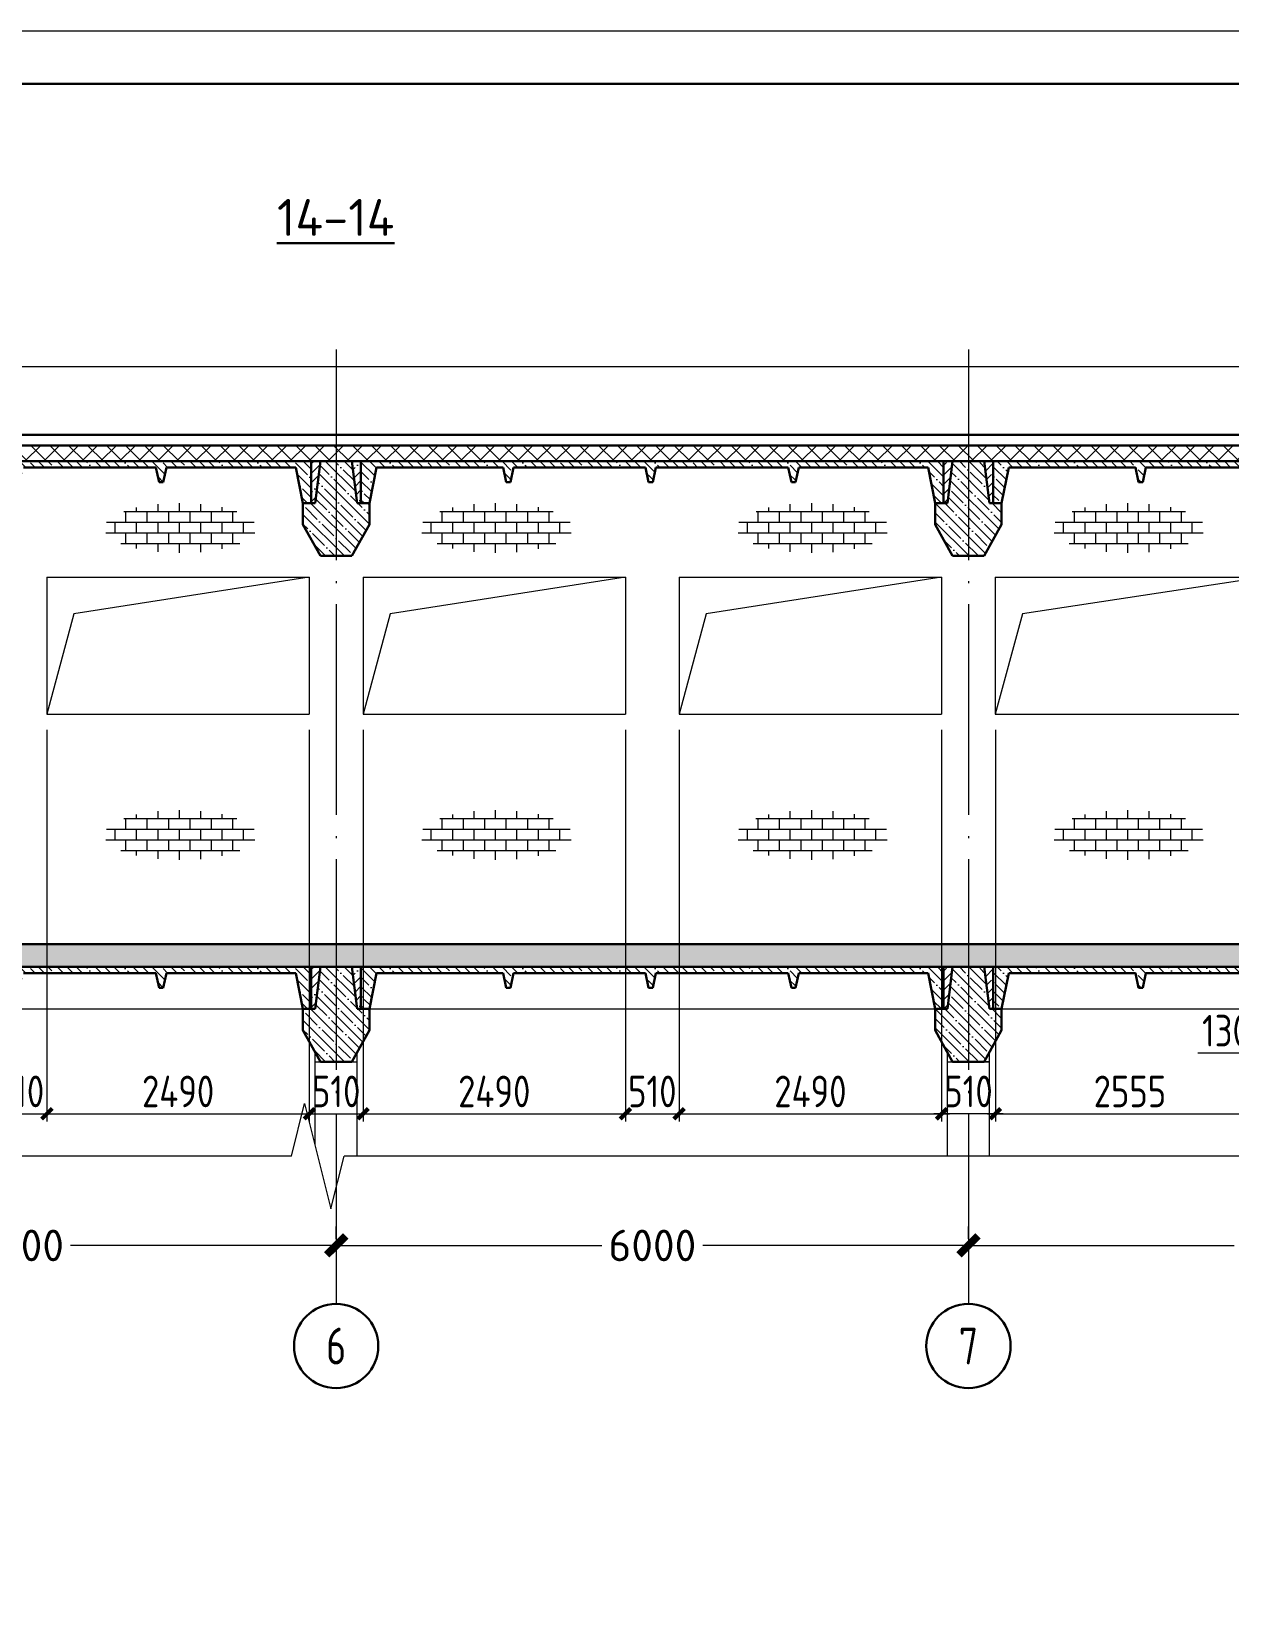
# Model space of a CAD drawing. Extents: x -965262 to 1142518, y -357520 to 71675.
# Drawn here: x 916806 to 928178, y -195538 to -180688 of the extents above; entities that cross this region are included whole.
import ezdxf

# ---------------------------------------------------------------- set-up
doc = ezdxf.new("R2010")
doc.units = 0
doc.header["$LTSCALE"] = 10
doc.linetypes.add('DOTE', pattern=[2.42, 2, -0.2, 0.02, -0.2])
doc.layers.get('0').update_dxf_attribs({"linetype": 'CONTINUOUS', "lineweight": 30})
doc.layers.get('Defpoints').update_dxf_attribs({"linetype": 'CONTINUOUS'})
doc.layers.add('DOTE', color=7, linetype='DOTE', lineweight=9)
doc.styles.add('GOST 2.304', font='isocpeur.ttf', dxfattribs={"width": 0.75, "height": 250})
doc.styles.get("Standard").update_dxf_attribs({"font": 'isocpeur.ttf', "height": 300})
doc.styles.add('ГОСТ 2м', font='isocpeur.ttf', dxfattribs={"width": 0.8, "height": 250})
doc.dimstyles.get("Standard").update_dxf_attribs({"dimscale": 100, "dimtxt": 300, "dimasz": 1.8, "dimexe": 1.8, "dimexo": 0.625, "dimgap": 0.9, "dimtad": 0, "dimdec": 0, "dimzin": 0, "dimdsep": 46, "dimtxsty": 'Standard', "dimblk": 'ARCHTICK', "dimcen": 0.9, "dimclrd": 256, "dimclre": 256, "dimclrt": 256, "dimadec": 0, "dimazin": 0, "dimtfac": 1, "dimtdec": 0, "dimtofl": 0, "dimtmove": 0, "dimatfit": 3, "dimfxl": 1, "dimtolj": 1, "dimtzin": 0, "dimlwd": 15, "dimlwe": 15, "dimarcsym": 0})
doc.dimstyles.new('ГОСТ 2м', dxfattribs={"dimtxt": 250, "dimasz": 100, "dimexe": 75, "dimexo": 150, "dimgap": 62.5, "dimtad": 1, "dimdec": 0, "dimtxsty": 'ГОСТ 2м', "dimblk": 'ARCHTICK', "dimcen": 150, "dimdle": 75, "dimclrd": 256, "dimclre": 256, "dimclrt": 256, "dimadec": 0, "dimazin": 0, "dimtfac": 1, "dimtdec": 0, "dimtmove": 0, "dimatfit": 3, "dimldrblk": 'OBLIQUE', "dimfxl": 1, "dimlwd": 15, "dimlwe": 15, "dimarcsym": 0})
pattern_1 = [(135, (813548.36, -196342.78), (-89.80256, -89.80256), []), (135, (813548.36, -196252.98), (-89.80256, -89.80256), [158.75, -31.75, 0, -31.75])]
pattern_2 = [(45, (925648.65, -192568.46), (-89.8026, 89.8026), []), (45, (925738.45, -192568.46), (-89.8026, 89.8026), [158.75, -31.75, 0, -31.75])]
pattern_3 = [(135, (925648.65, -192568.46), (-89.8026, -89.8026), []), (135, (925648.65, -192478.66), (-89.8026, -89.8026), [158.75, -31.75, 0, -31.75])]
pattern_4 = [(135, (813548.36, -191542.78), (-89.80256, -89.80256), []), (135, (813548.36, -191452.98), (-89.80256, -89.80256), [158.75, -31.75, 0, -31.75])]
pattern_5 = [(45, (925648.65, -187768.46), (-89.8026, 89.8026), []), (45, (925738.45, -187768.46), (-89.8026, 89.8026), [158.75, -31.75, 0, -31.75])]
pattern_6 = [(135, (925648.65, -187768.46), (-89.8026, -89.8026), []), (135, (925648.65, -187678.66), (-89.8026, -89.8026), [158.75, -31.75, 0, -31.75])]

# ---------------------------------------------------------------- blocks, each defined once
blk = doc.blocks.new('_ArchTick')
at = {"color": 0, "linetype": 'ByBlock', "lineweight": 0, "const_width": 0.4}
blk.add_lwpolyline([(-0.5, -0.5), (0.5, 0.5)], dxfattribs=at)
blk = doc.blocks.new('*D2183')
at = {"lineweight": 15, "transparency": 16777216}
for p, q in [((925699, -192150), (925699, -192033)), ((931699, -192150), (931699, -192033)), ((925699, -192213), (928219, -192213)), ((931699, -192213), (929179, -192213))]:
    blk.add_line(p, q, dxfattribs=at)
at = {"layer": 'Defpoints', "color": 0, "lineweight": 15, "transparency": 16777216}
for p in [(925699, -192213), (925699, -192213), (931699, -192213)]:
    blk.add_point(p, dxfattribs=at)
at = {"lineweight": 15, "transparency": 16777216, "xscale": 180, "yscale": 180, "zscale": 180, "rotation": 180}
blk.add_blockref('_ArchTick', (925699, -192213), dxfattribs=at)
at = {"lineweight": 15, "transparency": 16777216, "xscale": 180, "yscale": 180, "zscale": 180}
blk.add_blockref('_ArchTick', (931699, -192213), dxfattribs=at)
at = {"lineweight": 15, "transparency": 16777216, "insert": (928699, -192213), "char_height": 300, "attachment_point": 5}
blk.add_mtext('\\A1;6000', dxfattribs=at)
blk = doc.blocks.new('*D2184')
at = {"lineweight": 15, "transparency": 16777216}
for p, q in [((919699, -192150), (919699, -192033)), ((925699, -192150), (925699, -192033)), ((919699, -192213), (922219, -192213)), ((925699, -192213), (923179, -192213))]:
    blk.add_line(p, q, dxfattribs=at)
at = {"layer": 'Defpoints', "color": 0, "lineweight": 15, "transparency": 16777216}
for p in [(919699, -192213), (919699, -192213), (925699, -192213)]:
    blk.add_point(p, dxfattribs=at)
at = {"lineweight": 15, "transparency": 16777216, "xscale": 180, "yscale": 180, "zscale": 180, "rotation": 180}
blk.add_blockref('_ArchTick', (919699, -192213), dxfattribs=at)
at = {"lineweight": 15, "transparency": 16777216, "xscale": 180, "yscale": 180, "zscale": 180}
blk.add_blockref('_ArchTick', (925699, -192213), dxfattribs=at)
at = {"lineweight": 15, "transparency": 16777216, "insert": (922699, -192213), "char_height": 300, "attachment_point": 5}
blk.add_mtext('\\A1;6000', dxfattribs=at)
blk = doc.blocks.new('*D2185')
at = {"lineweight": 15, "transparency": 16777216}
for p, q in [((913699, -192150), (913699, -192033)), ((919699, -192150), (919699, -192033)), ((913699, -192213), (916219, -192213)), ((919699, -192213), (917179, -192213))]:
    blk.add_line(p, q, dxfattribs=at)
at = {"layer": 'Defpoints', "color": 0, "lineweight": 15, "transparency": 16777216}
for p in [(913699, -192213), (913699, -192213), (919699, -192213)]:
    blk.add_point(p, dxfattribs=at)
at = {"lineweight": 15, "transparency": 16777216, "xscale": 180, "yscale": 180, "zscale": 180, "rotation": 180}
blk.add_blockref('_ArchTick', (913699, -192213), dxfattribs=at)
at = {"lineweight": 15, "transparency": 16777216, "xscale": 180, "yscale": 180, "zscale": 180}
blk.add_blockref('_ArchTick', (919699, -192213), dxfattribs=at)
at = {"lineweight": 15, "transparency": 16777216, "insert": (916699, -192213), "char_height": 300, "attachment_point": 5}
blk.add_mtext('\\A1;6000', dxfattribs=at)
blk = doc.blocks.new('*D2198')
at = {"lineweight": 15, "transparency": 16777216}
for p, q in [((916444, -187318), (916444, -191038)), ((916954, -187318), (916954, -191038)), ((916369, -190963), (917029, -190963))]:
    blk.add_line(p, q, dxfattribs=at)
at = {"layer": 'Defpoints', "color": 0, "lineweight": 15, "transparency": 16777216}
for p in [(916444, -187168, -1808), (916954, -187168, -1834), (916954, -190963)]:
    blk.add_point(p, dxfattribs=at)
at = {"lineweight": 15, "transparency": 16777216, "xscale": 100, "yscale": 100, "zscale": 100, "rotation": 180}
blk.add_blockref('_ArchTick', (916444, -190963), dxfattribs=at)
at = {"lineweight": 15, "transparency": 16777216, "xscale": 100, "yscale": 100, "zscale": 100}
blk.add_blockref('_ArchTick', (916954, -190963), dxfattribs=at)
at = {"lineweight": 15, "transparency": 16777216, "insert": (916699, -190751), "char_height": 250, "attachment_point": 5, "style": 'ГОСТ 2м'}
blk.add_mtext('{\\H1.2x;510}', dxfattribs=at)
blk = doc.blocks.new('_Oblique')
at = {"color": 0, "linetype": 'ByBlock', "lineweight": -2}
blk.add_line((-0.5, -0.5), (0.5, 0.5), dxfattribs=at)
blk = doc.blocks.new('*D2199')
at = {"lineweight": 15, "transparency": 16777216}
for p, q in [((916954, -187318), (916954, -191038)), ((919444, -187318), (919444, -191038)), ((916879, -190963), (919519, -190963))]:
    blk.add_line(p, q, dxfattribs=at)
at = {"layer": 'Defpoints', "color": 0, "lineweight": 15, "transparency": 16777216}
for p in [(916954, -187168, -1834), (919444, -187168, -1808), (919444, -190963)]:
    blk.add_point(p, dxfattribs=at)
at = {"lineweight": 15, "transparency": 16777216, "xscale": 100, "yscale": 100, "zscale": 100, "rotation": 180}
blk.add_blockref('_ArchTick', (916954, -190963), dxfattribs=at)
at = {"lineweight": 15, "transparency": 16777216, "xscale": 100, "yscale": 100, "zscale": 100}
blk.add_blockref('_ArchTick', (919444, -190963), dxfattribs=at)
at = {"lineweight": 15, "transparency": 16777216, "insert": (918199, -190751), "char_height": 250, "attachment_point": 5, "style": 'ГОСТ 2м'}
blk.add_mtext('{\\H1.2x;2490}', dxfattribs=at)
blk = doc.blocks.new('*D2200')
at = {"lineweight": 15, "transparency": 16777216}
for p, q in [((919444, -187318), (919444, -191038)), ((919954, -187318), (919954, -191038)), ((919369, -190963), (920029, -190963))]:
    blk.add_line(p, q, dxfattribs=at)
at = {"layer": 'Defpoints', "color": 0, "lineweight": 15, "transparency": 16777216}
for p in [(919444, -187168, -1808), (919954, -187168, -1808), (919954, -190963)]:
    blk.add_point(p, dxfattribs=at)
at = {"lineweight": 15, "transparency": 16777216, "xscale": 100, "yscale": 100, "zscale": 100, "rotation": 180}
blk.add_blockref('_ArchTick', (919444, -190963), dxfattribs=at)
at = {"lineweight": 15, "transparency": 16777216, "xscale": 100, "yscale": 100, "zscale": 100}
blk.add_blockref('_ArchTick', (919954, -190963), dxfattribs=at)
at = {"lineweight": 15, "transparency": 16777216, "insert": (919699, -190751), "char_height": 250, "attachment_point": 5, "style": 'ГОСТ 2м'}
blk.add_mtext('{\\H1.2x;510}', dxfattribs=at)
blk = doc.blocks.new('*D2201')
at = {"lineweight": 15, "transparency": 16777216}
for p, q in [((919954, -187318), (919954, -191038)), ((922444, -187318), (922444, -191038)), ((919879, -190963), (922519, -190963))]:
    blk.add_line(p, q, dxfattribs=at)
at = {"layer": 'Defpoints', "color": 0, "lineweight": 15, "transparency": 16777216}
for p in [(919954, -187168, -1808), (922444, -187168, -1808), (922444, -190963)]:
    blk.add_point(p, dxfattribs=at)
at = {"lineweight": 15, "transparency": 16777216, "xscale": 100, "yscale": 100, "zscale": 100, "rotation": 180}
blk.add_blockref('_ArchTick', (919954, -190963), dxfattribs=at)
at = {"lineweight": 15, "transparency": 16777216, "xscale": 100, "yscale": 100, "zscale": 100}
blk.add_blockref('_ArchTick', (922444, -190963), dxfattribs=at)
at = {"lineweight": 15, "transparency": 16777216, "insert": (921199, -190751), "char_height": 250, "attachment_point": 5, "style": 'ГОСТ 2м'}
blk.add_mtext('{\\H1.2x;2490}', dxfattribs=at)
blk = doc.blocks.new('*D2202')
at = {"lineweight": 15, "transparency": 16777216}
for p, q in [((922444, -187318), (922444, -191038)), ((922954, -187318), (922954, -191038)), ((922369, -190963), (923029, -190963))]:
    blk.add_line(p, q, dxfattribs=at)
at = {"layer": 'Defpoints', "color": 0, "lineweight": 15, "transparency": 16777216}
for p in [(922444, -187168, -1808), (922954, -187168, -1808), (922954, -190963)]:
    blk.add_point(p, dxfattribs=at)
at = {"lineweight": 15, "transparency": 16777216, "xscale": 100, "yscale": 100, "zscale": 100, "rotation": 180}
blk.add_blockref('_ArchTick', (922444, -190963), dxfattribs=at)
at = {"lineweight": 15, "transparency": 16777216, "xscale": 100, "yscale": 100, "zscale": 100}
blk.add_blockref('_ArchTick', (922954, -190963), dxfattribs=at)
at = {"lineweight": 15, "transparency": 16777216, "insert": (922699, -190751), "char_height": 250, "attachment_point": 5, "style": 'ГОСТ 2м'}
blk.add_mtext('{\\H1.2x;510}', dxfattribs=at)
blk = doc.blocks.new('*D2203')
at = {"lineweight": 15, "transparency": 16777216}
for p, q in [((922954, -187318), (922954, -191038)), ((925444, -187318), (925444, -191038)), ((922879, -190963), (925519, -190963))]:
    blk.add_line(p, q, dxfattribs=at)
at = {"layer": 'Defpoints', "color": 0, "lineweight": 15, "transparency": 16777216}
for p in [(922954, -187168, -1808), (925444, -187168, -1808), (925444, -190963)]:
    blk.add_point(p, dxfattribs=at)
at = {"lineweight": 15, "transparency": 16777216, "xscale": 100, "yscale": 100, "zscale": 100, "rotation": 180}
blk.add_blockref('_ArchTick', (922954, -190963), dxfattribs=at)
at = {"lineweight": 15, "transparency": 16777216, "xscale": 100, "yscale": 100, "zscale": 100}
blk.add_blockref('_ArchTick', (925444, -190963), dxfattribs=at)
at = {"lineweight": 15, "transparency": 16777216, "insert": (924199, -190751), "char_height": 250, "attachment_point": 5, "style": 'ГОСТ 2м'}
blk.add_mtext('{\\H1.2x;2490}', dxfattribs=at)
blk = doc.blocks.new('*D2204')
at = {"lineweight": 15, "transparency": 16777216}
for p, q in [((925444, -187318), (925444, -191038)), ((925954, -187318), (925954, -191038)), ((926029, -190963), (925369, -190963))]:
    blk.add_line(p, q, dxfattribs=at)
at = {"layer": 'Defpoints', "color": 0, "lineweight": 15, "transparency": 16777216}
for p in [(925444, -187168, -1808), (925954, -187168, -1808), (925444, -190963)]:
    blk.add_point(p, dxfattribs=at)
at = {"lineweight": 15, "transparency": 16777216, "xscale": 100, "yscale": 100, "zscale": 100, "rotation": 180}
blk.add_blockref('_ArchTick', (925444, -190963), dxfattribs=at)
at = {"lineweight": 15, "transparency": 16777216, "xscale": 100, "yscale": 100, "zscale": 100}
blk.add_blockref('_ArchTick', (925954, -190963), dxfattribs=at)
at = {"lineweight": 15, "transparency": 16777216, "insert": (925699, -190751), "char_height": 250, "attachment_point": 5, "style": 'ГОСТ 2м'}
blk.add_mtext('{\\H1.2x;510}', dxfattribs=at)
blk = doc.blocks.new('*D2205')
at = {"lineweight": 15, "transparency": 16777216}
for p, q in [((925954, -187318), (925954, -191038)), ((928509, -187318), (928509, -191038)), ((925879, -190963), (928584, -190963))]:
    blk.add_line(p, q, dxfattribs=at)
at = {"layer": 'Defpoints', "color": 0, "lineweight": 15, "transparency": 16777216}
for p in [(925954, -187168, -1808), (928509, -187168, -1783), (928509, -190963)]:
    blk.add_point(p, dxfattribs=at)
at = {"lineweight": 15, "transparency": 16777216, "xscale": 100, "yscale": 100, "zscale": 100, "rotation": 180}
blk.add_blockref('_ArchTick', (925954, -190963), dxfattribs=at)
at = {"lineweight": 15, "transparency": 16777216, "xscale": 100, "yscale": 100, "zscale": 100}
blk.add_blockref('_ArchTick', (928509, -190963), dxfattribs=at)
at = {"lineweight": 15, "transparency": 16777216, "insert": (927231, -190751), "char_height": 250, "attachment_point": 5, "style": 'ГОСТ 2м'}
blk.add_mtext('{\\H1.2x;2555}', dxfattribs=at)
blk = doc.blocks.new('*D2206')
at = {"lineweight": 15, "transparency": 16777216}
for p, q in [((928509, -187318), (928509, -190462)), ((928639, -189718), (928639, -190462)), ((928509, -190387), (927876, -190387)), ((928714, -190387), (928509, -190387))]:
    blk.add_line(p, q, dxfattribs=at)
at = {"layer": 'Defpoints', "color": 0, "lineweight": 15, "transparency": 16777216}
for p in [(928509, -187168, -1783), (928639, -189568, -1808), (928509, -190387)]:
    blk.add_point(p, dxfattribs=at)
at = {"lineweight": 15, "transparency": 16777216, "xscale": 100, "yscale": 100, "zscale": 100, "rotation": 180}
blk.add_blockref('_ArchTick', (928509, -190387), dxfattribs=at)
at = {"lineweight": 15, "transparency": 16777216, "xscale": 100, "yscale": 100, "zscale": 100}
blk.add_blockref('_ArchTick', (928639, -190387), dxfattribs=at)
at = {"lineweight": 15, "transparency": 16777216, "insert": (928142, -190174), "char_height": 250, "attachment_point": 5, "style": 'ГОСТ 2м'}
blk.add_mtext('{\\H1.2x;130}', dxfattribs=at)

msp = doc.modelspace()

# ---------------------------------------------------------------- hatches: boundary and pattern name
at = {"lineweight": 15, "ltscale": 0.2}
h = msp.add_hatch(dxfattribs=at)
h.set_pattern_fill('ANSI37', color=256, scale=40, style=0)
h.set_pattern_definition([(45, (925648.65, -192568.46), (-89.80256, 89.80256), []), (135, (925648.65, -192568.46), (-89.80256, -89.80256), [])])
h.paths.add_polyline_path([(907698.7, -184568.5), (902198.7, -184568.5), (902198.7, -184768.5), (902348.7, -184768.5), (907698.7, -184768.5)])
h.paths.add_polyline_path([(902198.7, -184568.5), (901998.7, -184568.5), (901998.7, -184768.5), (902198.7, -184768.5)])
h.paths.add_polyline_path([(913698.7, -184568.5), (907698.7, -184568.5), (907698.7, -184768.5), (907848.7, -184768.5), (913678.7, -184768.5), (913698.7, -184768.5)])
h.paths.add_polyline_path([(919698.7, -184568.5), (913698.7, -184568.5), (913698.7, -184768.5), (913848.7, -184768.5), (919698.7, -184768.5)])
h.paths.add_polyline_path([(925698.7, -184568.5), (919698.7, -184568.5), (919698.7, -184768.5), (919848.7, -184768.5), (925698.7, -184768.5)])
h.paths.add_polyline_path([(931698.7, -184568.5), (925698.7, -184568.5), (925698.7, -184768.5), (925848.7, -184768.5), (931698.7, -184768.5)])
h.paths.add_polyline_path([(937198.7, -184568.5), (931698.7, -184568.5), (931698.7, -184768.5), (931848.7, -184768.5), (937198.7, -184768.5)])
h.paths.add_polyline_path([(937698.7, -184568.5), (937198.7, -184568.5), (937198.7, -184768.5), (937348.7, -184768.5), (937698.7, -184768.5)])
h.paths.add_polyline_path([(901998.7, -184618.5), (937698.7, -184618.5), (937698.7, -184568.5), (901998.7, -184568.5)])
at = {"lineweight": 15}
h = msp.add_hatch(dxfattribs=at)
h.set_pattern_fill('ANSI35', color=256, scale=20, angle=90)
h.set_pattern_definition(pattern_4)
h.paths.add_polyline_path([(915313.1, -184968.5), (915353.1, -184968.5), (915383.1, -184828.5), (916633.1, -184828.5), (916663.1, -184968.5), (916703.1, -184968.5), (916733.1, -184828.5), (917988.1, -184828.5), (918018.1, -184968.5), (918058.1, -184968.5), (918088.1, -184828.5), (919314.9, -184828.5), (919383.7, -185168.5), (919463.1, -185168.5), (919463.1, -184768.5), (913934.2, -184768.5), (913934.2, -185168.5), (914013.7, -185168.5), (914082.4, -184828.5), (915283.1, -184828.5)])
h.paths.add_polyline_path([(917618.7, -184828.5), (917618.7, -184768.5)], flags=17)
h = msp.add_hatch(dxfattribs=at)
h.set_pattern_fill('ANSI35', color=256, scale=20, angle=90)
h.set_pattern_definition(pattern_6)
h.paths.add_polyline_path([(919698.7, -184768.5), (919548.7, -184768.5), (919498.7, -185168.5), (919383.7, -185168.5), (919383.7, -185368.5), (919548.7, -185668.5), (919698.7, -185668.5)])
h.paths.add_polyline_path([(919698.7, -185668.5), (919848.7, -185668.5), (920013.7, -185368.5), (920013.7, -185168.5), (919898.7, -185168.5), (919848.7, -184768.5), (919698.7, -184768.5)])
h = msp.add_hatch(dxfattribs=at)
h.set_pattern_fill('ANSI35', color=256, scale=20)
h.set_pattern_definition(pattern_5)
h.paths.add_polyline_path([(919548.7, -184768.5), (919463.1, -184768.5), (919463.1, -185168.5), (919498.7, -185168.5)])
h = msp.add_hatch(dxfattribs=at)
h.set_pattern_fill('ANSI35', color=256, scale=20)
h.set_pattern_definition(pattern_5)
h.paths.add_polyline_path([(919934.2, -184768.5), (919848.7, -184768.5), (919898.7, -185168.5), (919934.2, -185168.5)])
h = msp.add_hatch(dxfattribs=at)
h.set_pattern_fill('ANSI35', color=256, scale=20, angle=90)
h.set_pattern_definition(pattern_4)
h.paths.add_polyline_path([(925463.1, -184768.5), (921333.1, -184768.5), (921333.1, -184968.5), (921353.1, -184968.5), (921383.1, -184828.5), (922633.1, -184828.5), (922663.1, -184968.5), (922703.1, -184968.5), (922733.1, -184828.5), (923988.1, -184828.5), (924018.1, -184968.5), (924058.1, -184968.5), (924088.1, -184828.5), (925314.9, -184828.5), (925383.7, -185168.5), (925463.1, -185168.5)])
h.paths.add_polyline_path([(920082.4, -184828.5), (921283.1, -184828.5), (921313.1, -184968.5), (921333.1, -184968.5), (921333.1, -184768.5), (919934.2, -184768.5), (919934.2, -185168.5), (920013.7, -185168.5)])
h.paths.add_polyline_path([(924418.7, -184828.5), (924418.7, -184768.5)], flags=17)
h = msp.add_hatch(dxfattribs=at)
h.set_pattern_fill('ANSI35', color=256, scale=20, angle=90)
h.set_pattern_definition(pattern_6)
h.paths.add_polyline_path([(925548.7, -185668.5), (925698.7, -185668.5), (925698.7, -184768.5), (925548.7, -184768.5), (925498.7, -185168.5), (925383.7, -185168.5), (925383.7, -185368.5)])
h.paths.add_polyline_path([(925698.7, -185668.5), (925848.7, -185668.5), (926013.7, -185368.5), (926013.7, -185168.5), (925898.7, -185168.5), (925848.7, -184768.5), (925698.7, -184768.5)])
h = msp.add_hatch(dxfattribs=at)
h.set_pattern_fill('ANSI35', color=256, scale=20)
h.set_pattern_definition(pattern_5)
h.paths.add_polyline_path([(925463.1, -185168.5), (925498.7, -185168.5), (925548.7, -184768.5), (925463.1, -184768.5)])
h = msp.add_hatch(dxfattribs=at)
h.set_pattern_fill('ANSI35', color=256, scale=20)
h.set_pattern_definition(pattern_5)
h.paths.add_polyline_path([(925898.7, -185168.5), (925934.2, -185168.5), (925934.2, -184768.5), (925848.7, -184768.5)])
h = msp.add_hatch(dxfattribs=at)
h.set_pattern_fill('ANSI35', color=256, scale=20, angle=90)
h.set_pattern_definition(pattern_6)
h.paths.add_polyline_path([(926082.4, -184828.5), (927283.1, -184828.5), (927313.1, -184968.5), (927333.1, -184968.5), (927333.1, -184768.5), (925934.2, -184768.5), (925934.2, -185168.5), (926013.7, -185168.5)])
h.paths.add_polyline_path([(931463.1, -184768.5), (927333.1, -184768.5), (927333.1, -184968.5), (927353.1, -184968.5), (927383.1, -184828.5), (928633.1, -184828.5), (928663.1, -184968.5), (928703.1, -184968.5), (928733.1, -184828.5), (929988.1, -184828.5), (930018.1, -184968.5), (930058.1, -184968.5), (930088.1, -184828.5), (931314.9, -184828.5), (931383.7, -185168.5), (931463.1, -185168.5)])
h = msp.add_hatch(dxfattribs=at)
h.set_pattern_fill('AR-B816', color=1, scale=0.5)
h.set_pattern_definition([(0, (932841.71, -182197.44), (0, 101.6), []), (90, (932841.71, -182197.44), (-101.6, 101.6), [101.6, -101.6])])
edge = h.paths.add_edge_path()
edge.add_ellipse((918220.1, -185403), major_axis=(720.5, 0), ratio=0.3284225, start_angle=0, end_angle=360)
h = msp.add_hatch(dxfattribs=at)
h.set_pattern_fill('AR-B816', color=1, scale=0.5)
h.set_pattern_definition([(0, (935841.71, -182197.44), (0, 101.6), []), (90, (935841.71, -182197.44), (-101.6, 101.6), [101.6, -101.6])])
edge = h.paths.add_edge_path()
edge.add_ellipse((921220.1, -185403), major_axis=(720.5, 0), ratio=0.3284225, start_angle=0, end_angle=360)
h = msp.add_hatch(dxfattribs=at)
h.set_pattern_fill('AR-B816', color=1, scale=0.5)
h.set_pattern_definition([(0, (938841.71, -182197.44), (0, 101.6), []), (90, (938841.71, -182197.44), (-101.6, 101.6), [101.6, -101.6])])
edge = h.paths.add_edge_path()
edge.add_ellipse((924220.1, -185403), major_axis=(720.5, 0), ratio=0.3284225, start_angle=0, end_angle=360)
h = msp.add_hatch(dxfattribs=at)
h.set_pattern_fill('AR-B816', color=1, scale=0.5)
h.set_pattern_definition([(0, (941841.71, -182197.44), (0, 101.6), []), (90, (941841.71, -182197.44), (-101.6, 101.6), [101.6, -101.6])])
edge = h.paths.add_edge_path()
edge.add_ellipse((927220.1, -185403), major_axis=(720.5, 0), ratio=0.3284225, start_angle=0, end_angle=360)
h = msp.add_hatch(dxfattribs=at)
h.set_pattern_fill('AR-B816', color=1, scale=0.5)
h.set_pattern_definition([(0, (932841.71, -185111.79), (0, 101.6), []), (90, (932841.71, -185111.79), (-101.6, 101.6), [101.6, -101.6])])
edge = h.paths.add_edge_path()
edge.add_ellipse((918220.1, -188317.3), major_axis=(720.5, 0), ratio=0.3284225, start_angle=0, end_angle=360)
h = msp.add_hatch(dxfattribs=at)
h.set_pattern_fill('AR-B816', color=1, scale=0.5)
h.set_pattern_definition([(0, (935841.71, -185111.79), (0, 101.6), []), (90, (935841.71, -185111.79), (-101.6, 101.6), [101.6, -101.6])])
edge = h.paths.add_edge_path()
edge.add_ellipse((921220.1, -188317.3), major_axis=(720.5, 0), ratio=0.3284225, start_angle=0, end_angle=360)
h = msp.add_hatch(dxfattribs=at)
h.set_pattern_fill('AR-B816', color=1, scale=0.5)
h.set_pattern_definition([(0, (938841.71, -185111.79), (0, 101.6), []), (90, (938841.71, -185111.79), (-101.6, 101.6), [101.6, -101.6])])
edge = h.paths.add_edge_path()
edge.add_ellipse((924220.1, -188317.3), major_axis=(720.5, 0), ratio=0.3284225, start_angle=0, end_angle=360)
h = msp.add_hatch(dxfattribs=at)
h.set_pattern_fill('AR-B816', color=1, scale=0.5)
h.set_pattern_definition([(0, (941841.71, -185111.79), (0, 101.6), []), (90, (941841.71, -185111.79), (-101.6, 101.6), [101.6, -101.6])])
edge = h.paths.add_edge_path()
edge.add_ellipse((927220.1, -188317.3), major_axis=(720.5, 0), ratio=0.3284225, start_angle=0, end_angle=360)
h = msp.add_hatch(dxfattribs=at)
h.set_pattern_fill('ANSI35', color=256, scale=40)
h.set_pattern_definition([(45, (526096.28, -221579.91), (-179.60512, 179.60512), []), (45, (526275.88, -221579.91), (-179.60512, 179.60512), [317.5, -63.5, 0, -63.5])])
h.paths.add_polyline_path([(901998.7, -189568.5), (906378.2, -189568.5), (906378.2, -189353.5), (901998.7, -189353.5)])
h.paths.add_polyline_path([(906498.2, -189568.5), (928638.7, -189568.5), (928638.7, -189353.5), (906498.2, -189353.5)])
h.paths.add_polyline_path([(928758.7, -189568.5), (937698.7, -189568.5), (937698.7, -189353.5), (928758.7, -189353.5)])
h = msp.add_hatch(dxfattribs=at)
h.set_pattern_fill('ANSI35', color=256, scale=20, angle=90)
h.set_pattern_definition(pattern_1)
h.paths.add_polyline_path([(915313.1, -189768.5), (915353.1, -189768.5), (915383.1, -189628.5), (916633.1, -189628.5), (916663.1, -189768.5), (916703.1, -189768.5), (916733.1, -189628.5), (917988.1, -189628.5), (918018.1, -189768.5), (918058.1, -189768.5), (918088.1, -189628.5), (919314.9, -189628.5), (919383.7, -189968.5), (919463.1, -189968.5), (919463.1, -189568.5), (913934.2, -189568.5), (913934.2, -189968.5), (914013.7, -189968.5), (914082.4, -189628.5), (915283.1, -189628.5)])
h.paths.add_polyline_path([(917618.7, -189628.5), (917618.7, -189568.5)], flags=17)
h = msp.add_hatch(dxfattribs=at)
h.set_pattern_fill('ANSI35', color=256, scale=20, angle=90)
h.set_pattern_definition(pattern_3)
h.paths.add_polyline_path([(919698.7, -189568.5), (919548.7, -189568.5), (919498.7, -189968.5), (919383.7, -189968.5), (919383.7, -190168.5), (919548.7, -190468.5), (919698.7, -190468.5)])
h.paths.add_polyline_path([(919698.7, -190468.5), (919848.7, -190468.5), (920013.7, -190168.5), (920013.7, -189968.5), (919898.7, -189968.5), (919848.7, -189568.5), (919698.7, -189568.5)])
h = msp.add_hatch(dxfattribs=at)
h.set_pattern_fill('ANSI35', color=256, scale=20)
h.set_pattern_definition(pattern_2)
h.paths.add_polyline_path([(919548.7, -189568.5), (919463.1, -189568.5), (919463.1, -189968.5), (919498.7, -189968.5)])
h = msp.add_hatch(dxfattribs=at)
h.set_pattern_fill('ANSI35', color=256, scale=20)
h.set_pattern_definition(pattern_2)
h.paths.add_polyline_path([(919934.2, -189568.5), (919848.7, -189568.5), (919898.7, -189968.5), (919934.2, -189968.5)])
h = msp.add_hatch(dxfattribs=at)
h.set_pattern_fill('ANSI35', color=256, scale=20, angle=90)
h.set_pattern_definition(pattern_1)
h.paths.add_polyline_path([(925463.1, -189568.5), (921333.1, -189568.5), (921333.1, -189768.5), (921353.1, -189768.5), (921383.1, -189628.5), (922633.1, -189628.5), (922663.1, -189768.5), (922703.1, -189768.5), (922733.1, -189628.5), (923988.1, -189628.5), (924018.1, -189768.5), (924058.1, -189768.5), (924088.1, -189628.5), (925314.9, -189628.5), (925383.7, -189968.5), (925463.1, -189968.5)])
h.paths.add_polyline_path([(920082.4, -189628.5), (921283.1, -189628.5), (921313.1, -189768.5), (921333.1, -189768.5), (921333.1, -189568.5), (919934.2, -189568.5), (919934.2, -189968.5), (920013.7, -189968.5)])
h.paths.add_polyline_path([(924418.7, -189628.5), (924418.7, -189568.5)], flags=17)
h = msp.add_hatch(dxfattribs=at)
h.set_pattern_fill('ANSI35', color=256, scale=20, angle=90)
h.set_pattern_definition(pattern_3)
h.paths.add_polyline_path([(925548.7, -190468.5), (925698.7, -190468.5), (925698.7, -189568.5), (925548.7, -189568.5), (925498.7, -189968.5), (925383.7, -189968.5), (925383.7, -190168.5)])
h.paths.add_polyline_path([(925698.7, -190468.5), (925848.7, -190468.5), (926013.7, -190168.5), (926013.7, -189968.5), (925898.7, -189968.5), (925848.7, -189568.5), (925698.7, -189568.5)])
h = msp.add_hatch(dxfattribs=at)
h.set_pattern_fill('ANSI35', color=256, scale=20)
h.set_pattern_definition(pattern_2)
h.paths.add_polyline_path([(925463.1, -189968.5), (925498.7, -189968.5), (925548.7, -189568.5), (925463.1, -189568.5)])
h = msp.add_hatch(dxfattribs=at)
h.set_pattern_fill('ANSI35', color=256, scale=20)
h.set_pattern_definition(pattern_2)
h.paths.add_polyline_path([(925898.7, -189968.5), (925934.2, -189968.5), (925934.2, -189568.5), (925848.7, -189568.5)])
h = msp.add_hatch(dxfattribs=at)
h.set_pattern_fill('ANSI35', color=256, scale=20, angle=90)
h.set_pattern_definition(pattern_3)
h.paths.add_polyline_path([(926082.4, -189628.5), (927283.1, -189628.5), (927313.1, -189768.5), (927333.1, -189768.5), (927333.1, -189568.5), (925934.2, -189568.5), (925934.2, -189968.5), (926013.7, -189968.5)])
h.paths.add_polyline_path([(931463.1, -189568.5), (927333.1, -189568.5), (927333.1, -189768.5), (927353.1, -189768.5), (927383.1, -189628.5), (928633.1, -189628.5), (928663.1, -189768.5), (928703.1, -189768.5), (928733.1, -189628.5), (929988.1, -189628.5), (930018.1, -189768.5), (930058.1, -189768.5), (930088.1, -189628.5), (931314.9, -189628.5), (931383.7, -189968.5), (931463.1, -189968.5)])

# ---------------------------------------------------------------- linework, layer by layer
for p, q in [((901998.7, -183868.5, 11253.1), (937698.7, -183868.5, 11253.1)), ((913913.1, -189968.5, 11253.1), (919463.1, -189968.5, 11253.1)), ((919913.1, -189968.5, 11253.1), (925463.1, -189968.5, 11253.1)), ((925913.1, -189968.5, 11253.1), (931463.1, -189968.5, 11253.1)), ((925898.7, -190468.5, 11253.1), (925698.7, -190468.5, 11253.1))]:
    msp.add_line(p, q, dxfattribs=at)
at = {"extrusion": (1.83697e-16, 0, -1)}
for p, q in [((902096.6, -184518.5, 11253.1), (937600.7, -184518.5, 11253.1)), ((901998.7, -184618.5, 11253.1), (937698.7, -184618.5, 11253.1)), ((901998.7, -184768.5, 11253.1), (937698.7, -184768.5, 11253.1)), ((901998.7, -184768.5, 11253.1), (937698.7, -184768.5, 11253.1)), ((901998.7, -189568.5, 11253.1), (937698.7, -189568.5, 11253.1))]:
    msp.add_line(p, q, dxfattribs=at)
for p, q in [((916733.1, -184828.5, 11253.1), (917988.1, -184828.5, 11253.1)), ((917988.1, -184828.5, 11253.1), (918018.1, -184968.5, 11253.1)), ((918088.1, -184828.5, 11253.1), (918058.1, -184968.5, 11253.1)), ((918088.1, -184828.5, 11253.1), (919314.9, -184828.5, 11253.1)), ((919314.9, -184828.5, 11253.1), (919383.7, -185168.5, 11253.1)), ((919463.1, -184768.5, 11253.1), (919463.1, -185168.5, 11253.1)), ((919548.7, -184768.5, 11253.1), (919498.7, -185168.5, 11253.1)), ((919548.7, -184768.5, 11253.1), (919848.7, -184768.5, 11253.1)), ((919848.7, -184768.5, 11253.1), (919898.7, -185168.5, 11253.1)), ((919934.2, -184768.5, 11253.1), (919934.2, -185168.5, 11253.1)), ((920082.4, -184828.5, 11253.1), (920013.7, -185168.5, 11253.1)), ((920082.4, -184828.5, 11253.1), (921283.1, -184828.5, 11253.1)), ((921283.1, -184828.5, 11253.1), (921313.1, -184968.5, 11253.1)), ((921383.1, -184828.5, 11253.1), (921353.1, -184968.5, 11253.1)), ((921383.1, -184828.5, 11253.1), (922633.1, -184828.5, 11253.1)), ((922633.1, -184828.5, 11253.1), (922663.1, -184968.5, 11253.1)), ((922733.1, -184828.5, 11253.1), (922703.1, -184968.5, 11253.1)), ((922733.1, -184828.5, 11253.1), (923988.1, -184828.5, 11253.1)), ((923988.1, -184828.5, 11253.1), (924018.1, -184968.5, 11253.1)), ((924088.1, -184828.5, 11253.1), (924058.1, -184968.5, 11253.1)), ((924088.1, -184828.5, 11253.1), (925314.9, -184828.5, 11253.1)), ((925314.9, -184828.5, 11253.1), (925383.7, -185168.5, 11253.1)), ((925463.1, -184768.5, 11253.1), (925463.1, -185168.5, 11253.1)), ((925548.7, -184768.5, 11253.1), (925498.7, -185168.5, 11253.1)), ((925548.7, -184768.5, 11253.1), (925848.7, -184768.5, 11253.1)), ((925848.7, -184768.5, 11253.1), (925898.7, -185168.5, 11253.1)), ((925934.2, -184768.5, 11253.1), (925934.2, -185168.5, 11253.1)), ((926082.4, -184828.5, 11253.1), (926013.7, -185168.5, 11253.1)), ((926082.4, -184828.5, 11253.1), (927283.1, -184828.5, 11253.1)), ((927283.1, -184828.5, 11253.1), (927313.1, -184968.5, 11253.1)), ((927383.1, -184828.5, 11253.1), (927353.1, -184968.5, 11253.1)), ((927383.1, -184828.5, 11253.1), (928633.1, -184828.5, 11253.1)), ((918018.1, -184968.5, 11253.1), (918058.1, -184968.5, 11253.1)), ((921313.1, -184968.5, 11253.1), (921353.1, -184968.5, 11253.1)), ((922663.1, -184968.5, 11253.1), (922703.1, -184968.5, 11253.1)), ((924018.1, -184968.5, 11253.1), (924058.1, -184968.5, 11253.1)), ((927313.1, -184968.5, 11253.1), (927353.1, -184968.5, 11253.1)), ((919498.7, -185168.5, 11253.1), (919383.7, -185168.5, 11253.1)), ((919383.7, -185168.5, 11253.1), (919383.7, -185368.5, 11253.1)), ((919898.7, -185168.5, 11253.1), (920013.7, -185168.5, 11253.1)), ((920013.7, -185168.5, 11253.1), (920013.7, -185368.5, 11253.1)), ((925498.7, -185168.5, 11253.1), (925383.7, -185168.5, 11253.1)), ((925383.7, -185168.5, 11253.1), (925383.7, -185368.5, 11253.1)), ((925898.7, -185168.5, 11253.1), (926013.7, -185168.5, 11253.1)), ((926013.7, -185168.5, 11253.1), (926013.7, -185368.5, 11253.1)), ((919548.7, -185668.5, 11253.1), (919383.7, -185368.5, 11253.1)), ((919848.7, -185668.5, 11253.1), (920013.7, -185368.5, 11253.1)), ((925548.7, -185668.5, 11253.1), (925383.7, -185368.5, 11253.1)), ((925848.7, -185668.5, 11253.1), (926013.7, -185368.5, 11253.1)), ((919548.7, -185668.5, 11253.1), (919848.7, -185668.5, 11253.1)), ((925548.7, -185668.5, 11253.1), (925848.7, -185668.5, 11253.1)), ((928638.7, -189353.5, 11253.1), (906498.2, -189353.5, 11253.1)), ((937698.7, -189568.5, 11253.1), (901998.7, -189568.5, 11253.1)), ((916733.1, -189628.5, 11253.1), (917988.1, -189628.5, 11253.1)), ((917988.1, -189628.5, 11253.1), (918018.1, -189768.5, 11253.1)), ((918088.1, -189628.5, 11253.1), (918058.1, -189768.5, 11253.1)), ((918088.1, -189628.5, 11253.1), (919314.9, -189628.5, 11253.1)), ((919314.9, -189628.5, 11253.1), (919383.7, -189968.5, 11253.1)), ((919463.1, -189568.5, 11253.1), (919463.1, -189968.5, 11253.1)), ((919548.7, -189568.5, 11253.1), (919498.7, -189968.5, 11253.1)), ((919548.7, -189568.5, 11253.1), (919848.7, -189568.5, 11253.1)), ((919848.7, -189568.5, 11253.1), (919898.7, -189968.5, 11253.1)), ((919934.2, -189568.5, 11253.1), (919934.2, -189968.5, 11253.1)), ((920082.4, -189628.5, 11253.1), (920013.7, -189968.5, 11253.1)), ((920082.4, -189628.5, 11253.1), (921283.1, -189628.5, 11253.1)), ((921283.1, -189628.5, 11253.1), (921313.1, -189768.5, 11253.1)), ((921383.1, -189628.5, 11253.1), (921353.1, -189768.5, 11253.1)), ((921383.1, -189628.5, 11253.1), (922633.1, -189628.5, 11253.1)), ((922633.1, -189628.5, 11253.1), (922663.1, -189768.5, 11253.1)), ((922733.1, -189628.5, 11253.1), (922703.1, -189768.5, 11253.1)), ((922733.1, -189628.5, 11253.1), (923988.1, -189628.5, 11253.1)), ((923988.1, -189628.5, 11253.1), (924018.1, -189768.5, 11253.1)), ((924088.1, -189628.5, 11253.1), (924058.1, -189768.5, 11253.1)), ((924088.1, -189628.5, 11253.1), (925314.9, -189628.5, 11253.1)), ((925314.9, -189628.5, 11253.1), (925383.7, -189968.5, 11253.1)), ((925463.1, -189568.5, 11253.1), (925463.1, -189968.5, 11253.1)), ((925548.7, -189568.5, 11253.1), (925498.7, -189968.5, 11253.1)), ((925548.7, -189568.5, 11253.1), (925848.7, -189568.5, 11253.1)), ((925848.7, -189568.5, 11253.1), (925898.7, -189968.5, 11253.1)), ((925934.2, -189568.5, 11253.1), (925934.2, -189968.5, 11253.1)), ((926082.4, -189628.5, 11253.1), (926013.7, -189968.5, 11253.1)), ((926082.4, -189628.5, 11253.1), (927283.1, -189628.5, 11253.1)), ((927283.1, -189628.5, 11253.1), (927313.1, -189768.5, 11253.1)), ((927383.1, -189628.5, 11253.1), (927353.1, -189768.5, 11253.1)), ((927383.1, -189628.5, 11253.1), (928633.1, -189628.5, 11253.1)), ((918018.1, -189768.5, 11253.1), (918058.1, -189768.5, 11253.1)), ((921313.1, -189768.5, 11253.1), (921353.1, -189768.5, 11253.1)), ((922663.1, -189768.5, 11253.1), (922703.1, -189768.5, 11253.1)), ((924018.1, -189768.5, 11253.1), (924058.1, -189768.5, 11253.1)), ((927313.1, -189768.5, 11253.1), (927353.1, -189768.5, 11253.1)), ((919498.7, -189968.5, 11253.1), (919383.7, -189968.5, 11253.1)), ((919383.7, -189968.5, 11253.1), (919383.7, -190168.5, 11253.1)), ((919898.7, -189968.5, 11253.1), (920013.7, -189968.5, 11253.1)), ((920013.7, -189968.5, 11253.1), (920013.7, -190168.5, 11253.1)), ((925498.7, -189968.5, 11253.1), (925383.7, -189968.5, 11253.1)), ((925383.7, -189968.5, 11253.1), (925383.7, -190168.5, 11253.1)), ((925898.7, -189968.5, 11253.1), (926013.7, -189968.5, 11253.1)), ((926013.7, -189968.5, 11253.1), (926013.7, -190168.5, 11253.1)), ((919548.7, -190468.5, 11253.1), (919383.7, -190168.5, 11253.1)), ((919848.7, -190468.5, 11253.1), (920013.7, -190168.5, 11253.1)), ((925548.7, -190468.5, 11253.1), (925383.7, -190168.5, 11253.1)), ((925848.7, -190468.5, 11253.1), (926013.7, -190168.5, 11253.1)), ((919548.7, -190468.5, 11253.1), (919848.7, -190468.5, 11253.1)), ((925548.7, -190468.5, 11253.1), (925848.7, -190468.5, 11253.1))]:
    msp.add_line(p, q)
at = {"color": 1, "lineweight": 15}
for p, q in [((916953.7, -185868.5, 7993.3), (916953.7, -187168.5, 7968.3)), ((916953.7, -185868.5, 7993.3), (919443.7, -185868.5, 7993.3)), ((919443.7, -185868.5, 7993.3), (917210.1, -186218, 11253.1)), ((919443.7, -185868.5, 7993.3), (919443.7, -187168.5, 7993.3)), ((919953.7, -185868.5, 7993.3), (919953.7, -187168.5, 7993.3)), ((919953.7, -185868.5, 7993.3), (922443.7, -185868.5, 7993.3)), ((922443.7, -185868.5, 7993.3), (920210.1, -186218, 11253.1)), ((922443.7, -185868.5, 7993.3), (922443.7, -187168.5, 7993.3)), ((922953.7, -185868.5, 7993.3), (922953.7, -187168.5, 7993.3)), ((922953.7, -185868.5, 7993.3), (925443.7, -185868.5, 7993.3)), ((925443.7, -185868.5, 7993.3), (923210.1, -186218, 11253.1)), ((925443.7, -185868.5, 7993.3), (925443.7, -187168.5, 7993.3)), ((925953.7, -185868.5, 7993.3), (925953.7, -187168.5, 7993.3)), ((925953.7, -185868.5, 7993.3), (928508.7, -185868.5, 7993.3)), ((928508.7, -185868.5, 7993.3), (926210.1, -186218, 11253.1)), ((917210.1, -186218, 11253.1), (916953.7, -187168.5, 7968.3)), ((920210.1, -186218, 11253.1), (919953.7, -187168.5, 7993.3)), ((923210.1, -186218, 11253.1), (922953.7, -187168.5, 7993.3)), ((926210.1, -186218, 11253.1), (925953.7, -187168.5, 7993.3)), ((916953.7, -187168.5, 7968.3), (919443.7, -187168.5, 7993.3)), ((919953.7, -187168.5, 7993.3), (922443.7, -187168.5, 7993.3)), ((922953.7, -187168.5, 7993.3), (925443.7, -187168.5, 7993.3)), ((925953.7, -187168.5, 7993.3), (928508.7, -187168.5, 7993.3))]:
    msp.add_line(p, q, dxfattribs=at)
at = {"lineweight": 15, "extrusion": (1.83697e-16, 0, -1)}
for p, q in [((919498.7, -191261.4, 11253.1), (919498.7, -190377.6, 11253.1)), ((919898.7, -191365.7, 11253.1), (919898.7, -190377.6, 11253.1)), ((925498.7, -191365.7, 11253.1), (925498.7, -190377.6, 11253.1)), ((925498.7, -190468.5, 11253.1), (925898.7, -190468.5, 11253.1)), ((925898.7, -191365.7, 11253.1), (925898.7, -190377.6, 11253.1))]:
    msp.add_line(p, q, dxfattribs=at)
at = {"lineweight": 15, "ltscale": 2}
for p, q in [((919498.7, -190468.5, 11253.1), (919898.7, -190468.5, 11253.1)), ((925498.7, -190468.5, 11253.1), (925898.7, -190468.5, 11253.1))]:
    msp.add_line(p, q, dxfattribs=at)
at = {"color": 5, "lineweight": 15, "ltscale": 10, "extrusion": (-1.83697e-16, -1, 0)}
for p, q in [((919274.7, -191365.7, 14512.9), (901188.7, -191365.7, 11253.1)), ((938588.7, -191365.7, 11253.1), (919774.7, -191365.7, 14512.9))]:
    msp.add_line(p, q, dxfattribs=at)
at = {"lineweight": 15, "elevation": 9801.8}
msp.add_lwpolyline([(891867.6, -240087.8), (975967.6, -240087.8), (975967.6, -180687.8), (891867.6, -180687.8)], close=True, dxfattribs=at)
msp.add_lwpolyline([(891867.6, -240087.8), (975967.6, -240087.8), (975967.6, -180687.8), (891867.6, -180687.8)], close=True, dxfattribs=at)
at = {"elevation": 9801.8}
msp.add_lwpolyline([(893867.6, -239587.8), (975467.6, -239587.8), (975467.6, -181187.8), (893867.6, -181187.8)], close=True, dxfattribs=at)
msp.add_lwpolyline([(893867.6, -239587.8), (975467.6, -239587.8), (975467.6, -181187.8), (893867.6, -181187.8)], close=True, dxfattribs=at)
at = {"color": 5, "lineweight": 15, "ltscale": 10, "elevation": 14512.9}
for points in [[(919274.7, -191365.7), (919399.7, -190865.7)], [(919399.7, -190865.7), (919649.7, -191865.7)], [(919649.7, -191865.7), (919774.7, -191365.7)]]:
    msp.add_lwpolyline(points, dxfattribs=at)
at = {"layer": 'DOTE', "ltscale": 100, "extrusion": (0, -1, 0)}
for p, q in [((919698.7, -183706.9, 9801.8), (919698.7, -192767.5, 9801.8)), ((925698.7, -183706.9, 9801.8), (925698.7, -192767.5, 9801.8))]:
    msp.add_line(p, q, dxfattribs=at)
at = {"layer": 'DOTE', "linetype": 'Continuous', "lineweight": 30}
for centre in [(919698.7, -193167.5, 9801.8), (925698.7, -193167.5, 9801.8)]:
    msp.add_circle(centre, 400, dxfattribs=at)

# ---------------------------------------------------------------- texts
at = {"layer": 'DOTE', "linetype": 'Continuous', "lineweight": 30, "ltscale": 100, "char_height": 350, "width": 800, "attachment_point": 5, "style": 'GOST 2.304'}
for s, insert in [('{\\W1;\\L\\C5;14-14}', (919694.3, -182455, -3259.8)), ('6', (919698.7, -193167.5, 9801.8)), ('7', (925698.7, -193167.5, 9801.8))]:
    msp.add_mtext(s, dxfattribs=dict(at, insert=insert))

# ---------------------------------------------------------------- dimensions: what is measured, and where the dimension line sits
at = {"lineweight": 15}
for base, p1, p2, picture, middle in [((916953.7, -190963.5, 9801.8), (916443.7, -187168.5, 7993.3), (916953.7, -187168.5, 7968.3), '*D2198', (916698.7, -190963.5, 9801.8)), ((919953.7, -190963.5, 9801.8), (919443.7, -187168.5, 7993.3), (919953.7, -187168.5, 7993.3), '*D2200', (919698.7, -190963.5, 9801.8)), ((922953.7, -190963.5, 9801.8), (922443.7, -187168.5, 7993.3), (922953.7, -187168.5, 7993.3), '*D2202', (922698.7, -190963.5, 9801.8)), ((925443.7, -190963.5, 9801.8), (925953.7, -187168.5, 7993.3), (925443.7, -187168.5, 7993.3), '*D2204', (925698.7, -190963.5, 9801.8))]:
    dim = msp.add_linear_dim(base=base, p1=p1, p2=p2, text='{\\H1.2x;<>}', dimstyle='ГОСТ 2м', dxfattribs=at)
    dim.commit()
    dim.dimension.update_dxf_attribs({"geometry": picture, "text_midpoint": middle, "dimtype": 160})
for base, p1, p2, picture, middle in [((919443.7, -190963.5, 9801.8), (916953.7, -187168.5, 7968.3), (919443.7, -187168.5, 7993.3), '*D2199', (918198.7, -190751, 9801.8)), ((922443.7, -190963.5, 9801.8), (919953.7, -187168.5, 7993.3), (922443.7, -187168.5, 7993.3), '*D2201', (921198.7, -190751, 9801.8)), ((925443.7, -190963.5, 9801.8), (922953.7, -187168.5, 7993.3), (925443.7, -187168.5, 7993.3), '*D2203', (924198.7, -190751, 9801.8)), ((928508.7, -190963.5, 9801.8), (925953.7, -187168.5, 7993.3), (928508.7, -187168.5, 8018.4), '*D2205', (927231.2, -190751, 9801.8)), ((928508.7, -190386.8, 9801.8), (928638.7, -189568.5, 7993.3), (928508.7, -187168.5, 8018.4), '*D2206', (928142.2, -190174.3, 9801.8))]:
    dim = msp.add_linear_dim(base=base, p1=p1, p2=p2, text='{\\H1.2x;<>}', dimstyle='ГОСТ 2м', dxfattribs=at)
    dim.commit()
    dim.dimension.update_dxf_attribs({"geometry": picture, "text_midpoint": middle})
for base, p1, p2, picture, middle in [((913698.7, -192212.8, 11253.1), (919698.7, -192212.8, 11253.1), (913698.7, -192212.8, 11253.1), '*D2185', (916698.7, -192212.8, 11253.1)), ((919698.7, -192212.8, 11253.1), (925698.7, -192212.8, 11253.1), (919698.7, -192212.8, 11253.1), '*D2184', (922698.7, -192212.8, 11253.1)), ((925698.7, -192212.8, 11253.1), (931698.7, -192212.8, 11253.1), (925698.7, -192212.8, 11253.1), '*D2183', (928698.7, -192212.8, 11253.1))]:
    dim = msp.add_linear_dim(base=base, p1=p1, p2=p2, dimstyle='Standard', dxfattribs=at)
    dim.commit()
    dim.dimension.update_dxf_attribs({"geometry": picture, "text_midpoint": middle})

doc.saveas('drawing.dxf')
